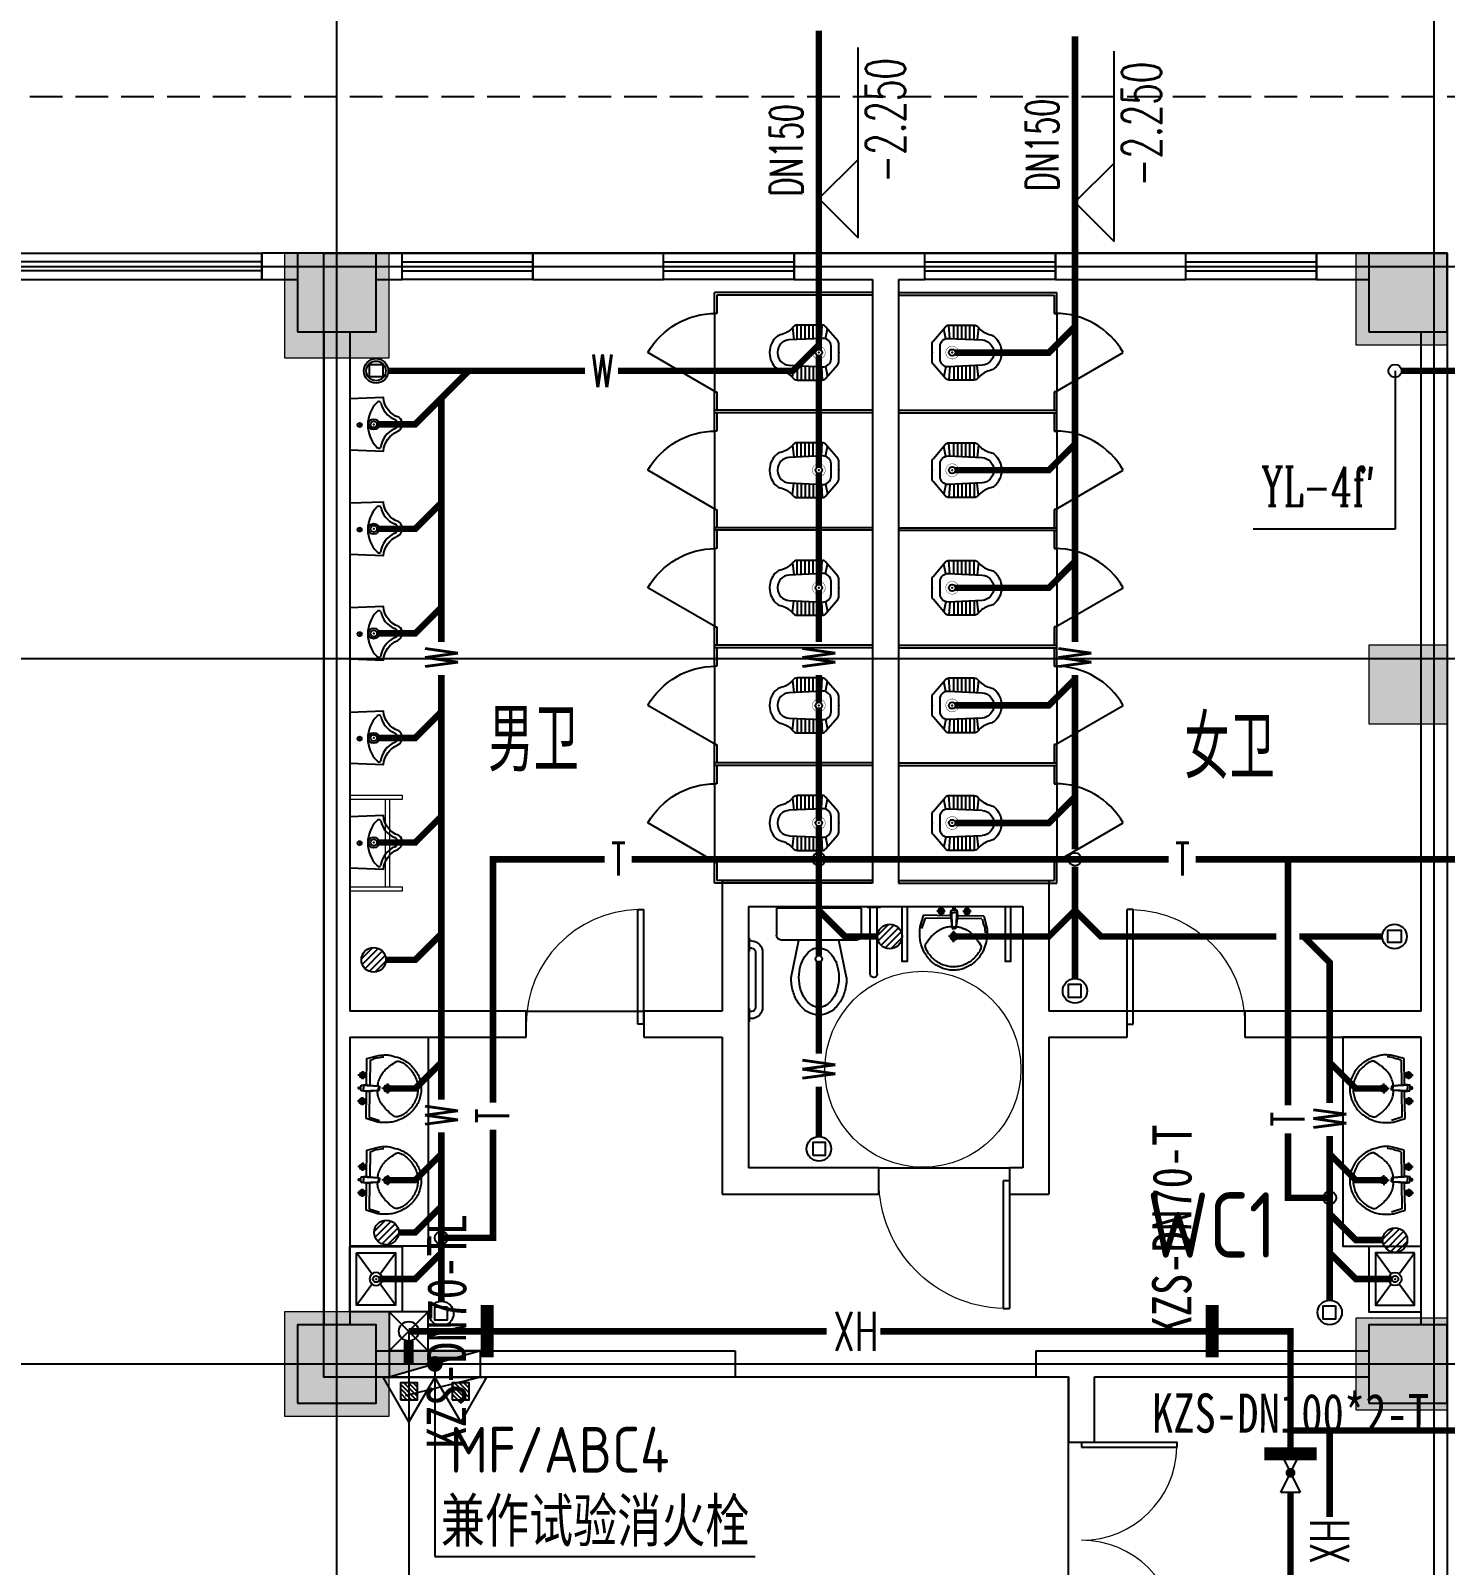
# Model space of a CAD drawing. Extents: x 817814 to 953178, y -139555 to 106956.
# Drawn here: x 893150 to 903978, y 87968 to 99713 of the extents above; entities that cross this region are included whole.
import ezdxf
from ezdxf.enums import TextEntityAlignment as Align

# ---------------------------------------------------------------- set-up
doc = ezdxf.new("R2010")
doc.units = 0
doc.header["$LTSCALE"] = 1000
doc.header["$MEASUREMENT"] = 0
doc.linetypes.add('__DASH', pattern=[0.35, 0.25, -0.1])
doc.linetypes.add('DASH', pattern=[0.35, 0.25, -0.1])
for name, color, linetype, lineweight in [('15101', 5, 'Continuous', 18), ('E3-家具', 8, 'Continuous', 5), ('P-DOMS-PIPE', 2, 'DASH', 50), ('P-RAIN-PIPE', 4, 'Continuous', 50)]:
    doc.layers.add(name, color=color, linetype=linetype, lineweight=lineweight)
for name, color, linetype in [('A-Roof-Drng', 8, 'Continuous'), ('COLUMN', 2, 'Continuous'), ('DOOR_FIRE', 4, 'Continuous'), ('DOTE', 8, 'Continuous'), ('P-ANNO-IDEN', 3, 'Continuous'), ('P-ANNO-LEVL', 3, 'Continuous'), ('P-DOMS-EQPM', 155, 'Continuous'), ('P-DOMS-IDEN', 4, 'Continuous'), ('P-FIRE-EQPM', 1, 'Continuous'), ('P-FIRE-IDEN', 1, 'Continuous'), ('P-FLDR', 7, 'Continuous'), ('P-PROT-FIRH', 1, 'Continuous'), ('P-PROT-IDEN', 7, 'Continuous'), ('P-PROT-PIPE', 1, 'Continuous'), ('P-PROT-VALV', 7, 'Continuous'), ('P-PROT-VPIP', 1, 'Continuous'), ('P-RAIN-IDEN', 171, 'Continuous'), ('P-RAIN-VPIP', 7, 'Continuous'), ('P-VENT-IDEN', 153, 'Continuous'), ('P-VENT-PIPE', 205, 'Continuous'), ('P-VENT-VPIP', 155, 'Continuous'), ('PUB_HATCH', 8, 'Continuous'), ('PUB_TEXT', 7, 'Continuous'), ('WALL', 2, 'Continuous'), ('WINDOW', 4, 'Continuous'), ('家具', 8, 'Continuous'), ('抗震支吊架', 2, 'Continuous'), ('散水', 151, '__DASH')]:
    doc.layers.add(name, color=color, linetype=linetype)
for name, color, linetype, plot in [('DIM_MODI', 6, 'Continuous', False), ('定位矩形', 6, 'Continuous', False), ('建筑底图', 6, 'Continuous', False)]:
    doc.layers.add(name, color=color, linetype=linetype, plot=plot)
doc.styles.add('_TWT_DIM_ELE', font='SIMPLEX', dxfattribs={"width": 0.8, "height": 2.5, "bigfont": 'HZTXT'})
doc.styles.add('_TWT_PIPEDN', font='simplex.shx', dxfattribs={"width": 0.8, "height": 3.5, "bigfont": 'gbcbig.shx'})
doc.styles.add('_TWT_PIPETEXT', font='SIMPLEX', dxfattribs={"width": 0.8, "height": 2.5, "bigfont": 'HZTXT'})
doc.styles.add('_TWT_SERIAL', font='COMPLEX', dxfattribs={"width": 0.8, "height": 3, "bigfont": 'HZTXT'})
doc.styles.add('HZ(TK)', font='geniso.shx', dxfattribs={"width": 0.9, "bigfont": 'hztxt.shx'})
doc.styles.add('kzcad', font='', dxfattribs={"width": 0.8})
doc.styles.get("Standard").update_dxf_attribs({"font": 'GBENOR', "bigfont": 'GBCBIG'})
doc.styles.get('kzcad').set_extended_font_data('SimSun')

# ---------------------------------------------------------------- blocks, each defined once
blk = doc.blocks.new('$DorLib2D$00000228')
at = {"color": 0}
blk.add_line((0.5, 0), (0, 0.866), dxfattribs=at)
blk.add_arc((0.5, 0), 1, 120, 180, dxfattribs=at)
blk = doc.blocks.new('$lvtry$00000204')
at = {"color": 0}
for p, q in [((-106, -103, 0), (-182, -88, 0)), ((48, -60, 0), (-48, -60, 0)), ((106, -103, 0), (182, -88, 0)), ((-109, -134, 0), (-210, -128, 0)), ((-107, -166, 0), (-210, -166, 0)), ((-106, -197, 0), (-210, -197, 0)), ((-104, -227, 0), (-210, -227, 0)), ((-109, -124, 0), (-97, -382, 0)), ((97, -382, 0), (109, -124, 0)), ((104, -227, 0), (210, -227, 0)), ((106, -197, 0), (210, -197, 0)), ((107, -166, 0), (210, -166, 0)), ((109, -134, 0), (210, -128, 0)), ((-103, -258, 0), (-210, -258, 0)), ((-101, -289, 0), (-210, -289, 0)), ((-100, -320, 0), (-210, -320, 0)), ((-191, -354, 0), (-99, -345, 0)), ((191, -354, 0), (99, -345, 0)), ((100, -320, 0), (210, -320, 0)), ((101, -289, 0), (210, -289, 0)), ((103, -258, 0), (210, -258, 0)), ((-4, -470, 0), (4, -470, 0))]:
    blk.add_line(p, q, dxfattribs=at)
at = {"color": 0, "elevation": 0}
blk.add_lwpolyline([(184, -360, -0.046574), (191, -354, 0.248797), (210, -318), (210, -128, 0.218491), (198, -101), (90, -9, 0.179479), (67, 0), (-67, 0, 0.179479), (-90, -9), (-198, -101, 0.218491), (-210, -128), (-210, -318, 0.248797), (-191, -354, -0.046574), (-184, -360, -0.139709), (-135, -448, 0.12003), (-120, -477, 0.218108), (-4, -530), (4, -530, 0.218108), (120, -477, 0.12003), (135, -448, -0.139709)], format="xyb", close=True, dxfattribs=at)
at = {"color": 0, "const_width": 3, "elevation": 0}
blk.add_lwpolyline([(49, -153, 1), (-49, -153, 1)], format="xyb", close=True, dxfattribs=at)
at = {"color": 0}
for centre, radius, start, end in [((-48, -121, 0), 61, 90, 182.693), ((48, -121, 0), 61, 357.307, 90), ((-4, -377, 0), 92.8, 182.693, 270), ((4, -377, 0), 92.8, 270, 357.307)]:
    blk.add_arc(centre, radius, start, end, dxfattribs=at)
for p in [(0, 0), (0, -153, 0)]:
    blk.add_point(p, dxfattribs=at)
blk = doc.blocks.new('a es')
at = {"layer": '家具'}
for p, q in [((133985, -20934), (133985, -21094)), ((135195, -20934), (133985, -20934)), ((134005, -21094), (134005, -20954)), ((135195, -20954), (134005, -20954)), ((135195, -20954), (135195, -20934)), ((133985, -21094), (134005, -21094)), ((133985, -21694), (133985, -21094)), ((134005, -21694), (133985, -21694)), ((133985, -21694), (133985, -21854)), ((134005, -21834), (134005, -21694)), ((135195, -21834), (134005, -21834)), ((135195, -21854), (135195, -21834)), ((135195, -21854), (133985, -21854))]:
    blk.add_line(p, q, dxfattribs=at)
at = {"layer": '家具', "xscale": 600, "yscale": 600, "zscale": 20, "rotation": 90}
blk.add_blockref('$DorLib2D$00000228', (133995, -21394), dxfattribs=at)
at = {"layer": '家具', "yscale": -1, "rotation": 90}
blk.add_blockref('$lvtry$00000204', (134938, -21394, 0), dxfattribs=at)
blk = doc.blocks.new('WC1-P')
for p, q in [((-540, 0), (-540, -173)), ((-540, 0), (0, 0)), ((0, 0), (0, -173)), ((-510, -203), (-30, -203)), ((-447, -442.5), (-397, -203)), ((-93, -442.5), (-143, -203))]:
    blk.add_line(p, q)
blk.add_lwpolyline([(-143, -442.5, 0.067799), (-153.3, -367.1, 0.080084), (-180.2, -308.5, 0.107099), (-227.3, -263.1, 0.162002), (-270, -253, 0.139289), (-315.7, -266, 0.107099), (-359.8, -308.5, 0.080084), (-386.7, -367.1, 0.067799), (-397, -442.5, 0.067799), (-386.7, -517.9, 0.080084), (-359.8, -576.5, 0.107099), (-315.7, -619, 0.139289), (-270, -632, 0.139289), (-224.3, -619, 0.107099), (-180.2, -576.5, 0.080084), (-153.3, -517.9, 0.067799)], format="xyb", close=True)
blk.add_lwpolyline([(-447, -442.5, 0.067799), (-434.9, -531.2, 0.080084), (-401.3, -604.3, 0.107099), (-342, -661.6, 0.139289), (-270, -682, 0.139289), (-198, -661.6, 0.107099), (-138.7, -604.3, 0.080084), (-105.1, -531.2, 0.067799), (-93, -442.5, 0.067799)], format="xyb")
for centre, start, end in [((-510, -173), 180, 270), ((-30, -173), 270, 0)]:
    blk.add_arc(centre, 30, start, end)
blk = doc.blocks.new('WC_STL_6')
at = {"layer": '家具'}
for p, q in [((199.2, -5), (199.2, 0)), ((284.2, -5), (284.2, 0)), ((649.2, -5), (649.2, 0)), ((734.2, -5), (734.2, 0)), ((199.2, -5), (284.2, -5)), ((219.2, -20), (219.2, -5)), ((264.2, -20), (264.2, -5)), ((289.2, -45), (644.2, -45)), ((294.2, -90), (639.2, -90)), ((649.2, -5), (734.2, -5)), ((669.2, -20), (669.2, -5)), ((714.2, -20), (714.2, -5)), ((5, -757.5), (0, -757.5)), ((5, -842.5), (5, -757.5)), ((429.2, -777.5), (5, -777.5)), ((5, -842.5), (0, -842.5)), ((429.2, -822.5), (5, -822.5))]:
    blk.add_line(p, q, dxfattribs=at)
for centre, radius, start, end in [((290, -19.2), 70.9, 180.60962, 273.34024), ((289.2, -20), 25, 180, 270), ((643.3, -19.2), 70.9, 266.65976, 359.39038), ((644.2, -20), 25, 270, 0), ((429.2, -800), 22.5, 270, 90)]:
    blk.add_arc(centre, radius, start, end, dxfattribs=at)
at = {"layer": '家具', "rotation": 90}
blk.add_blockref('WC1-P', (10, -180), dxfattribs=at)
blk = doc.blocks.new('zhuzi')
at = {"layer": '15101'}
h = blk.add_hatch(color=256, dxfattribs=at)
h.dxf.hatch_style = 1
h.paths.add_polyline_path([(50957, 5262), (51657, 5262), (51657, 5962), (50957, 5962)])
h.paths.add_polyline_path([(42757, 5162), (43557, 5162), (43557, 5962), (42757, 5962)])
h.paths.add_polyline_path([(34407, 5262), (35107, 5262), (35107, 5962), (34407, 5962)])
h.paths.add_polyline_path([(26007, 5262), (26707, 5262), (26707, 5962), (26007, 5962)])
h.paths.add_polyline_path([(17857, 5162), (18657, 5162), (18657, 5962), (17857, 5962)])
h.paths.add_polyline_path([(59457, 2362), (60057, 2362), (60057, 2962), (59457, 2962)])
h.paths.add_polyline_path([(51057, 2362), (51657, 2362), (51657, 2962), (51057, 2962)])
h.paths.add_polyline_path([(17857, 2362), (18457, 2362), (18457, 2962), (17857, 2962)])
h.paths.add_polyline_path([(9457, 2362), (10057, 2362), (10057, 2962), (9457, 2962)])
h.paths.add_polyline_path([(59457, -2838), (60057, -2838), (60057, -2238), (59457, -2238)])
h.paths.add_polyline_path([(50957, -2888), (51657, -2888), (51657, -2188), (50957, -2188)])
h.paths.add_polyline_path([(42757, -2938), (43557, -2938), (43557, -2138), (42757, -2138)])
h.paths.add_polyline_path([(17857, -2938), (18657, -2938), (18657, -2138), (17857, -2138)])
h.paths.add_polyline_path([(9457, -2838), (10057, -2838), (10057, -2238), (9457, -2238)])
h.paths.add_polyline_path([(59457, -11238), (60057, -11238), (60057, -10638), (59457, -10638)])
h.paths.add_polyline_path([(50957, -11288), (51657, -11288), (51657, -10588), (50957, -10588)])
h.paths.add_polyline_path([(42757, -11338), (43557, -11338), (43557, -10538), (42757, -10538)])
h.paths.add_polyline_path([(17857, -11338), (18657, -11338), (18657, -10538), (17857, -10538)])
h.paths.add_polyline_path([(9457, -11238), (10057, -11238), (10057, -10638), (9457, -10638)])
h.paths.add_polyline_path([(5257, -11238), (5857, -11238), (5857, -10638), (5257, -10638)])
h.paths.add_polyline_path([(59457, -19638), (60057, -19638), (60057, -19038), (59457, -19038)])
h.paths.add_polyline_path([(50957, -19688), (51657, -19688), (51657, -18988), (50957, -18988)])
h.paths.add_polyline_path([(42757, -19738), (43557, -19738), (43557, -18938), (42757, -18938)])
h.paths.add_polyline_path([(17857, -19738), (18657, -19738), (18657, -18938), (17857, -18938)])
h.paths.add_polyline_path([(9457, -19638), (10057, -19638), (10057, -19038), (9457, -19038)])
h.paths.add_polyline_path([(5257, -19638), (5857, -19638), (5857, -19038), (5257, -19038)])
h.paths.add_polyline_path([(59457, -28038), (60057, -28038), (60057, -27438), (59457, -27438)])
h.paths.add_polyline_path([(50957, -28088), (51657, -28088), (51657, -27388), (50957, -27388)])
h.paths.add_polyline_path([(42757, -28138), (43557, -28138), (43557, -27338), (42757, -27338)])
h.paths.add_polyline_path([(17857, -28138), (18657, -28138), (18657, -27338), (17857, -27338)])
h.paths.add_polyline_path([(9457, -28038), (10057, -28038), (10057, -27438), (9457, -27438)])
h.paths.add_polyline_path([(5257, -28038), (5857, -28038), (5857, -27438), (5257, -27438)])
h.paths.add_polyline_path([(59457, -36438), (60057, -36438), (60057, -35838), (59457, -35838)])
h.paths.add_polyline_path([(50957, -36488), (51657, -36488), (51657, -35788), (50957, -35788)])
h.paths.add_polyline_path([(42757, -36538), (43557, -36538), (43557, -35738), (42757, -35738)])
h.paths.add_polyline_path([(17857, -36538), (18657, -36538), (18657, -35738), (17857, -35738)])
h.paths.add_polyline_path([(9457, -36438), (10057, -36438), (10057, -35838), (9457, -35838)])
h.paths.add_polyline_path([(5257, -36438), (5857, -36438), (5857, -35838), (5257, -35838)])
h.paths.add_polyline_path([(59457, -44838), (60057, -44838), (60057, -44238), (59457, -44238)])
h.paths.add_polyline_path([(50957, -44888), (51657, -44888), (51657, -44188), (50957, -44188)])
h.paths.add_polyline_path([(42757, -44938), (43557, -44938), (43557, -44138), (42757, -44138)])
h.paths.add_polyline_path([(17857, -44938), (18657, -44938), (18657, -44138), (17857, -44138)])
h.paths.add_polyline_path([(9457, -44838), (10057, -44838), (10057, -44238), (9457, -44238)])
h.paths.add_polyline_path([(59457, -50038), (60057, -50038), (60057, -49438), (59457, -49438)])
h.paths.add_polyline_path([(51057, -50038), (51657, -50038), (51657, -49438), (51057, -49438)])
h.paths.add_polyline_path([(17857, -50038), (18457, -50038), (18457, -49438), (17857, -49438)])
h.paths.add_polyline_path([(9457, -50038), (10057, -50038), (10057, -49438), (9457, -49438)])
h.paths.add_polyline_path([(50957, -53038), (51657, -53038), (51657, -52338), (50957, -52338)])
h.paths.add_polyline_path([(42757, -53038), (43557, -53038), (43557, -52238), (42757, -52238)])
h.paths.add_polyline_path([(34407, -53038), (35107, -53038), (35107, -52338), (34407, -52338)])
h.paths.add_polyline_path([(26007, -53038), (26707, -53038), (26707, -52338), (26007, -52338)])
h.paths.add_polyline_path([(17857, -53038), (18657, -53038), (18657, -52238), (17857, -52238)])
at = {"layer": '15101', "linetype": 'Continuous'}
for points in [[(42757, 5162), (43557, 5162), (43557, 5962), (42757, 5962)], [(50957, 5262), (51657, 5262), (51657, 5962), (50957, 5962)], [(51057, 2362), (51657, 2362), (51657, 2962), (51057, 2962)], [(42757, -2938), (43557, -2938), (43557, -2138), (42757, -2138)], [(50957, -2888), (51657, -2888), (51657, -2188), (50957, -2188)]]:
    blk.add_lwpolyline(points, close=True, dxfattribs=at)
blk = doc.blocks.new('$TCHSYS$WIN2D')
for p, q in [((-0.5, 0.5), (0.5, 0.5)), ((-0.5, 0.5), (-0.5, -0.5)), ((0.5, 0.5), (0.5, -0.5)), ((0.5, 0.1667), (-0.5, 0.1667)), ((0.5, -0.1667), (-0.5, -0.1667)), ((-0.5, -0.5), (0.5, -0.5))]:
    blk.add_line(p, q)
blk = doc.blocks.new('_FZH')
blk.add_lwpolyline([(-0.5, -0.5), (0.5, -0.5), (0.5, 0.5), (-0.5, 0.5)], close=True)
at = {"layer": 'PUB_HATCH'}
blk.add_solid([(-0.5, -0.5), (0.5, -0.5), (-0.5, 0.5), (0.5, 0.5)], dxfattribs=at)
blk = doc.blocks.new('$DorLib2D$00000002')
for p, q in [((-0.5, 0), (-0.5, 0.4875)), ((-0.475, 0.4875), (-0.5, 0.4875)), ((-0.475, 0), (-0.475, 0.4875)), ((0.475, 0), (0.475, 0.4875)), ((0.475, 0.4875), (0.5, 0.4875)), ((0.5, 0), (0.5, 0.4875)), ((-0.5, 0), (-0.475, 0)), ((0.5, 0), (0.475, 0))]:
    blk.add_line(p, q)
at = {"lineweight": 13}
for centre, start, end in [((-0.4875, 0), 0, 88.53072), ((0.4875, 0), 91.46928, 180)]:
    blk.add_arc(centre, 0.4875, start, end, dxfattribs=at)
blk = doc.blocks.new('$DorLib2D$00000001')
for p, q in [((0.45, 0.975), (0.5, 0.975)), ((0.45, 0), (0.45, 0.975)), ((0.5, 0), (0.5, 0.975)), ((0.5, 0), (0.45, 0))]:
    blk.add_line(p, q)
at = {"lineweight": 13}
blk.add_arc((0.475, 0), 0.975, 91.4693, 180, dxfattribs=at)
blk = doc.blocks.new('$lvtry$00000191')
at = {"color": 0}
for p, q in [((-150, -100, 0), (11, -219, 0)), ((89, -219, 0), (250, -100, 0)), ((-150, -400, 0), (11, -281, 0)), ((89, -281, 0), (250, -400, 0))]:
    blk.add_line(p, q, dxfattribs=at)
at = {"color": 0, "elevation": 0}
for points in [[(300, -450), (300, -50), (-200, -50), (-200, -450)], [(250, -400), (250, -100), (-150, -100), (-150, -400)]]:
    blk.add_lwpolyline(points, close=True, dxfattribs=at)
at = {"color": 0}
blk.add_circle((50, -250, 0), 50, dxfattribs=at)
for p in [(50, -100, 0), (50, -250, 0)]:
    blk.add_point(p, dxfattribs=at)
blk = doc.blocks.new('$lvtry$00000226')
at = {"color": 0}
blk.add_line((-181, -234), (-181, -234), dxfattribs=at)
blk.add_lwpolyline([(53, -374, -0.307493), (205, -257), (195, 0), (-195, 0), (-205, -256, -0.265776), (-54, -366, 0.591279)], format="xyb", close=True, dxfattribs=at)
for centre, radius in [((-6, -75), 15.8), ((-1, -182), 40.3)]:
    blk.add_circle(centre, radius, dxfattribs=at)
for centre, radius, start, end in [((-161, -223), 22.7, 134.5857, 206.4573), ((-200, -412), 179, 22.2984, 83.8043), ((-5, -382), 245, 45.4143, 134.5857), ((153, -222), 20.3, 314.5857, 45.4143), ((1, -326), 39.6, 206.4354, 337.7034), ((199, -407), 174, 100.5676, 157.7034)]:
    blk.add_arc(centre, radius, start, end, dxfattribs=at)
for p in [(-6, -75), (-1, -182)]:
    blk.add_point(p, dxfattribs=at)
blk = doc.blocks.new('$lvtry$00000192')
for p, q in [((-108, -66, 0), (-109, 3, 0)), ((111, -66, 0), (110, 4, 0)), ((-256, -140, 0), (-246, -114, 0)), ((-236, -86, 0), (-246, -114, 0)), ((-234, -86, 0), (-26, -86, 0)), ((-143, -32, 0), (-74, -31, 0)), ((-29, -62, 0), (-28, -68, 0)), ((-28, -68, 0), (-17, -160, 0)), ((-23, -21, 0), (-17, -160, 0)), ((-22, -40, 0), (1, -40, 0)), ((23, -40, 0), (1, -40, 0)), ((25, -22, 0), (15, -161, 0)), ((30, -62, 0), (15, -161, 0)), ((26, -86, 0), (244, -86, 0)), ((76, -31, 0), (145, -31, 0)), ((244, -86, 0), (272, -164, 0)), ((244, -86, 0), (264, -140, 0)), ((-256, -140, 0), (-264, -185, 0)), ((-264, -185, 0), (-264, -190, 0)), ((-42, -220, 0), (44, -219, 0)), ((-17, -151, 0), (-1, -151, 0)), ((-17, -160, 0), (-1, -160, 0)), ((16, -151, 0), (-1, -151, 0)), ((15, -161, 0), (-1, -160, 0)), ((1, -263, 0), (0, -177, 0))]:
    blk.add_line(p, q)
at = {"elevation": 0}
blk.add_lwpolyline([(-29, -62), (-249, -62), (-276, -148, 0.044851), (-281, -206, 0.06689), (-276, -244, 0.023023), (-257, -305, 0.044853), (-243, -334, 0.043799), (-214, -374, 0.044001), (-179, -408, 0.042834), (-139, -435, 0.043018), (-94, -456, 0.042273), (-46, -468, 0.042347), (3, -472, 0.04234), (52, -468, 0.042268), (100, -456, 0.043003), (145, -436, 0.042821), (186, -409, 0.043985), (221, -375, 0.043782), (250, -335, 0.044843), (274, -286, 0.059205), (284, -246, 0.030672), (287, -189, 0.04375), (284, -150), (284, -150), (284, -148), (256, -62), (30, -62), (30, -59), (25, -22), (1, -21), (-23, -21), (-29, -58)], format="xyb", close=True, dxfattribs=at)
for centre, radius in [((-108, -32, 0), 23.8), ((-108, -32, 0), 14.2), ((110, -31, 0), 23.8), ((110, -31, 0), 14.2), ((1, -220, 0), 28.5), ((1, -220, 0), 19)]:
    blk.add_circle(centre, radius)
for centre, radius, start, end in [((0, -10, 0), 6.83, 79.8328, 278.7823), ((2, -10, 0), 6.83, 259.8328, 98.7823), ((186, -586, 0), 514, 131.4907, 137.4608), ((-23, -350, 0), 199, 122.0285, 131.4907), ((-5, -378, 0), 232, 111.757, 122.0285), ((8, -413, 0), 269, 102.1867, 111.757), ((-38, -199, 0), 51, 92.3066, 102.1867), ((-31, -377, 0), 229, 87.3151, 92.3066), ((42, -362, 0), 216, 92.3066, 95.9177), ((35, -183, 0), 37.4, 84.4115, 92.3066), ((19, -341, 0), 196, 72.8891, 84.4115), ((-5, -420, 0), 279, 63.1741, 72.8891), ((42, -328, 0), 175, 53.2408, 63.1741), ((-199, -650, 0), 577, 47.667, 53.2408), ((6, -425, 0), 273, 33.1938, 47.667), ((-208, -295, 0), 22, 149.5466, 185.8883), ((-197, -294, 0), 33.4, 185.8883, 200.4186), ((-121, -266, 0), 114, 200.4186, 208.9861), ((7, -422, 0), 271, 137.4608, 149.5466), ((-48, -226, 0), 198, 208.9861, 220.7228), ((31, -208, 0), 228, 318.9572, 329.6928), ((131, -266, 0), 112, 329.6928, 339.2553), ((211, -291, 0), 27.9, 352.9103, 33.1938), ((189, -288, 0), 49.9, 339.2553, 352.9103), ((9, -177, 0), 272, 220.7228, 230.792), ((2, -185, 0), 262, 230.792, 240.6116), ((2, -186, 0), 261, 240.6116, 250.459), ((4, -179, 0), 268, 250.459, 260.1468), ((4, -180, 0), 267, 260.1468, 269.8461), ((4, -180, 0), 267, 269.8461, 279.544), ((4, -179, 0), 268, 279.544, 289.2308), ((6, -186, 0), 261, 289.2308, 299.0751), ((5, -185, 0), 262, 299.0751, 308.8916), ((6, -186, 0), 261, 308.8916, 318.9572)]:
    blk.add_arc(centre, radius, start, end)
for p in [(1, -40, 0), (1, -220, 0)]:
    blk.add_point(p)
blk = doc.blocks.new('xdzcdxcvf')
at = {"layer": 'A-Roof-Drng'}
blk.add_circle((556121.4, 113037.6), 75, dxfattribs=at)
at = {"layer": 'DOTE'}
for p, q in [((555821.4, 52467.1), (555821.4, 117010.8)), ((564221.4, 52467.1), (564221.4, 117010.8)), ((512626.4, 113837.7), (579032.5, 113837.7)), ((512626.4, 110837.7), (579032.5, 110837.7)), ((512626.4, 105437.7), (579032.5, 105437.7))]:
    blk.add_line(p, q, dxfattribs=at)
at = {"layer": 'E3-家具'}
for points in [[(555921.4, 109790.8), (556322.2, 109790.8), (556322.2, 109758.4), (555921.4, 109758.4)], [(556227.6, 109758.4), (556190.2, 109758.4), (556190.2, 109089), (556227.6, 109089)], [(555921.4, 109089), (556322.2, 109089), (556322.2, 109056.7), (555921.4, 109056.7)]]:
    blk.add_lwpolyline(points, close=True, dxfattribs=at)
blk.add_circle((560307.8, 107693.2), 750, dxfattribs=at)
at = {"layer": 'WALL'}
for p, q in [((555521.4, 113937.7), (555246.5, 113937.7)), ((555246.5, 113937.7), (555246.5, 113737.7)), ((556321.4, 113937.7), (556121.4, 113937.7)), ((556321.4, 113737.7), (556321.4, 113937.7)), ((558321.4, 113937.7), (557321.4, 113937.7)), ((557321.4, 113937.7), (557321.4, 113737.7)), ((558321.4, 113737.7), (558321.4, 113937.7)), ((560021.4, 113937.7), (559321.4, 113937.7)), ((559321.4, 113937.7), (559321.4, 113737.7)), ((560321.4, 113937.7), (560021.4, 113937.7)), ((560321.4, 113737.7), (560321.4, 113937.7)), ((562321.4, 113937.7), (561321.4, 113937.7)), ((561321.4, 113937.7), (561321.4, 113737.7)), ((562321.4, 113737.7), (562321.4, 113937.7)), ((563721.4, 113937.7), (563321.4, 113937.7)), ((563321.4, 113937.7), (563321.4, 113737.7)), ((555246.5, 113737.7), (555521.4, 113737.7)), ((556121.4, 113737.7), (556321.4, 113737.7)), ((557321.4, 113737.7), (558321.4, 113737.7)), ((559321.4, 113737.7), (559921.4, 113737.7)), ((559921.4, 113737.7), (559921.4, 109137.7)), ((560121.4, 113737.7), (560321.4, 113737.7)), ((560121.4, 113737.7), (560121.4, 109137.7)), ((561321.4, 113737.7), (562321.4, 113737.7)), ((563321.4, 113737.7), (563721.4, 113737.7)), ((555721.4, 113337.7), (555721.4, 108037.7)), ((555921.4, 113337.7), (555921.4, 108137.7)), ((564121.4, 110837.7), (564121.4, 113337.7)), ((564121.4, 108137.7), (564121.4, 110837.7)), ((558771.4, 109137.7), (559921.4, 109137.7)), ((558771.4, 109137.7), (558771.4, 108137.7)), ((560121.4, 109137.7), (561271.4, 109137.7)), ((561271.4, 109137.7), (561271.4, 108137.7)), ((558971.4, 108937.7), (560021.4, 108937.7)), ((558971.4, 108937.7), (558971.4, 108037.7)), ((560021.4, 108937.7), (561071.4, 108937.7)), ((561071.4, 108937.7), (561071.4, 108037.7)), ((557271.4, 108137.7), (555921.4, 108137.7)), ((557271.4, 107937.7), (557271.4, 108137.7)), ((558771.4, 108137.7), (558171.4, 108137.7)), ((558171.4, 108137.7), (558171.4, 107937.7)), ((561871.4, 108137.7), (561271.4, 108137.7)), ((561871.4, 107937.7), (561871.4, 108137.7)), ((564121.4, 108137.7), (562771.4, 108137.7)), ((562771.4, 108137.7), (562771.4, 107937.7)), ((555721.4, 108037.7), (555721.4, 105737.7)), ((555921.4, 107937.7), (557271.4, 107937.7)), ((555921.4, 107937.7), (555921.4, 105737.7)), ((558171.4, 107937.7), (558771.4, 107937.7)), ((558771.4, 107937.7), (558771.4, 106737.7)), ((558971.4, 108037.7), (558971.4, 106937.7)), ((561071.4, 108037.7), (561071.4, 106937.7)), ((561271.4, 107937.7), (561871.4, 107937.7)), ((561271.4, 107937.7), (561271.4, 106737.7)), ((562771.4, 107937.7), (564121.4, 107937.7)), ((564121.4, 105737.7), (564121.4, 107937.7)), ((559971.4, 106937.7), (558971.4, 106937.7)), ((559971.4, 106737.7), (559971.4, 106937.7)), ((561071.4, 106937.7), (560971.4, 106937.7)), ((560971.4, 106937.7), (560971.4, 106737.7)), ((558771.4, 106737.7), (559971.4, 106737.7)), ((560971.4, 106737.7), (561271.4, 106737.7)), ((556121.4, 105537.7), (558871.4, 105537.7)), ((558871.4, 105537.7), (558871.4, 105337.7)), ((561171.4, 105537.7), (561521.4, 105537.7)), ((561171.4, 105537.7), (561171.4, 105337.7)), ((561521.4, 105537.7), (563721.4, 105537.7)), ((556121.4, 105337.7), (558871.4, 105337.7)), ((561171.4, 105337.7), (561421.4, 105337.7)), ((561421.4, 105337.7), (561421.4, 104837.7)), ((561621.4, 104837.7), (561621.4, 105337.7)), ((561621.4, 105337.7), (563721.4, 105337.7)), ((561421.4, 104837.7), (561621.4, 104837.7))]:
    blk.add_line(p, q, dxfattribs=at)
at = {"layer": 'WINDOW'}
for p, q in [((557271.4, 108137.7), (558171.4, 108137.7)), ((562771.4, 108137.7), (561871.4, 108137.7)), ((559971.4, 106937.7), (560971.4, 106937.7))]:
    blk.add_line(p, q, dxfattribs=at)
at = {"layer": '家具'}
for points in [[(560187.7, 108937.7), (560187.7, 108518.7), (560149.3, 108518.7), (560149.3, 108937.7)], [(560977.6, 108937.7), (560977.6, 108518.7), (560939.2, 108518.7), (560939.2, 108937.7)], [(555921.4, 107937.7), (556521.4, 107937.7), (556521.4, 106337.7), (555921.4, 106337.7)], [(564121.4, 107937.7), (563521.4, 107937.7), (563521.4, 106337.7), (564121.4, 106337.7)]]:
    blk.add_lwpolyline(points, dxfattribs=at)
at = {"layer": '散水'}
blk.add_lwpolyline([(516721.4, 91787.7), (516721.4, 98537.7), (520921.4, 98537.6), (520921.4, 112137.6), (529321.4, 112137.6), (529321.4, 115137.6), (565521.4, 115137.6), (565521.4, 112137.6), (573921.4, 112137.6), (573921.5, 110937.6)], dxfattribs=at)
blk.add_blockref('zhuzi', (512664.2, 107975.3))
at = {"layer": 'COLUMN', "xscale": 600, "yscale": 600, "zscale": 600}
for p in [(555821.4, 113637.7), (564021.4, 113637.7), (555821.4, 105437.7), (564021.4, 105437.7)]:
    blk.add_blockref('_FZH', p, dxfattribs=at)
at = {"layer": 'DOOR_FIRE', "xscale": 1500, "yscale": 1500, "zscale": 200, "rotation": 270}
blk.add_blockref('$DorLib2D$00000002', (561521.4, 104087.7), dxfattribs=at)
at = {"layer": 'WINDOW', "rotation": 180}
for name, p, xscale, yscale, zscale in [('$TCHSYS$WIN2D', (551646.5, 113837.7), -7200, 200, -7200), ('$TCHSYS$WIN2D', (556821.4, 113837.7), 1000, 200, 1000), ('$TCHSYS$WIN2D', (558821.4, 113837.7), 1000, 200, 1000), ('$TCHSYS$WIN2D', (560821.4, 113837.7), 1000, 200, 1000), ('$TCHSYS$WIN2D', (562821.4, 113837.7), 1000, 200, 1000), ('$DorLib2D$00000001', (560471.4, 106837.7), -1000, 1000, 1000)]:
    blk.add_blockref(name, p, dxfattribs=dict(at, xscale=xscale, yscale=yscale, zscale=zscale))
at = {"layer": 'WINDOW', "yscale": 900, "zscale": 900}
for p, xscale in [((557721.4, 108037.7), 900), ((562321.4, 108037.7), -900)]:
    blk.add_blockref('$DorLib2D$00000001', p, dxfattribs=dict(at, xscale=xscale))
at = {"layer": '家具', "xscale": -1}
for name, p, rotation in [('a es', (424726.1, 91783.6), 180), ('a es', (424726.1, 90883.6), 180), ('a es', (424726.1, 89983.6), 180), ('a es', (424726.1, 89083.6), 180), ('a es', (424726.1, 88183.6), 180), ('$lvtry$00000191', (556371.4, 106037.6), 270)]:
    blk.add_blockref(name, p, dxfattribs=dict(at, rotation=rotation))
at = {"layer": '家具'}
for name, p, rotation in [('a es', (695316.8, 91783.6), 180), ('$lvtry$00000226', (555921.4, 112629.2), 90), ('a es', (695316.8, 90883.6), 180), ('$lvtry$00000226', (555921.4, 111829.2), 90), ('a es', (695316.8, 89983.6), 180), ('$lvtry$00000226', (555921.4, 111029.2), 90), ('a es', (695316.8, 89083.6), 180), ('$lvtry$00000226', (555921.4, 110229.2), 90), ('a es', (695316.8, 88183.6), 180), ('$lvtry$00000226', (555921.4, 109429.2), 90), ('$lvtry$00000191', (563671.4, 106037.6), 90)]:
    blk.add_blockref(name, p, dxfattribs=dict(at, rotation=rotation))
at = {"layer": '家具', "xscale": -1.2, "yscale": 1.2, "zscale": 1.2, "rotation": 90}
blk.add_blockref('WC_STL_6', (558971.4, 108937.7), dxfattribs=at)
at = {"layer": '家具'}
for p, xscale, yscale, rotation in [((560547.5, 108933.9, 0), -0.9107142857142905, 1.023255813953494, 359.1944214061738), ((555984.6, 107549.6, 0), -0.910714285714292, 1.023255813953496, 89.19442140617384), ((564058.2, 107549.6, 0), 0.9107142857142916, 1.023255813953496, 270.8055785938261), ((555984.6, 106848.3, 0), -0.9107142857142918, 1.023255813953496, 89.19442140617384), ((564058.2, 106848.3, 0), 0.9107142857142914, 1.023255813953496, 270.8055785938261)]:
    blk.add_blockref('$lvtry$00000192', p, dxfattribs=dict(at, xscale=xscale, yscale=yscale, rotation=rotation))
at = {"layer": 'PUB_TEXT'}
for s, height, p in [('男卫', 482.27, (556980.5, 109971.6)), ('女卫', 482.27, (562308.3, 109914.5)), ('WC1', 500, (562021.6, 106250.9))]:
    blk.add_text(s, height=height, dxfattribs=at).set_placement(p)
blk = doc.blocks.new('$TWTSYS$00000508')
for p, q in [((-0.5, 0.5), (0.324, 1.224)), ((-0.5, 0.5), (-0.5, -0.5)), ((-0.5, -0.5), (0.5, 0.5)), ((0.5, 0.5), (-0.5, 0.5)), ((0.5, -0.5), (0.5, 0.5)), ((-0.5, -0.5), (0.5, -0.5))]:
    blk.add_line(p, q)
blk.add_solid([(0.5, -0.5), (0.5, 0.5), (-0.5, -0.5)])
blk = doc.blocks.new('$TwtSys$00000147')
blk.add_circle((0, 0, 0), 25)
blk = doc.blocks.new('$TwtSys$00000136')
at = {"elevation": 0}
blk.add_lwpolyline([(-51, 45), (51, 45), (51, -49), (-51, -49)], close=True, dxfattribs=at)
blk.add_circle((0, 0, 0), 93.8)
blk = doc.blocks.new('$TwtSys$00000141')
for p, q in [((-94, 8), (-10, 92)), ((-94, 8), (-10, 92)), ((-87, -35), (35, 87)), ((-87, -35), (35, 87)), ((-66, -66), (66, 66)), ((-66, -66), (66, 66)), ((-32, -87), (88, 33)), ((-32, -87), (88, 33)), ((11, -92), (92, -11)), ((11, -92), (92, -11))]:
    blk.add_line(p, q)
blk.add_circle((0, 0), 94)
blk.add_circle((0, 0), 94)
blk = doc.blocks.new('$VALVE$00000333')
for p, q in [((125, 62.5), (-125, -62.5)), ((-125, 62.5), (125, -62.5)), ((-125, -62.5), (-125, 62.5)), ((125, -62.5), (125, 62.5))]:
    blk.add_line(p, q)
at = {"const_width": 31.25}
blk.add_lwpolyline([(-15.625, 0, 1), (15.625, 0, 1)], format="xyb", close=True, dxfattribs=at)
for p in [(-125, 0), (125, 0)]:
    blk.add_point(p)
blk = doc.blocks.new('$TWTSYS$00000546')
h = blk.add_hatch()
h.set_pattern_fill('ANSI31', color=256, scale=200, style=0)
h.set_pattern_definition([(45, (-38543.802, -6670.83), (-17.67767, 17.67767), [])])
h.paths.add_polyline_path([(-65, 174), (65, 174), (65, 44), (-65, 44)])
for points in [[(0, 344), (-198, 0), (198, 0)], [(-65, 174), (65, 174), (65, 44), (-65, 44)]]:
    blk.add_lwpolyline(points, close=True)

msp = doc.modelspace()

# ---------------------------------------------------------------- hatches: boundary and pattern name
at = {"layer": 'P-DOMS-PIPE'}
for points in [[(900943.4, 97249.2), (900943.4, 97224.2), (900953.8, 97224.2)], [(900943.4, 97249.2), (900961.1, 97231.6), (900953.8, 97224.2)], [(896493.4, 97100), (896511.1, 97082.3), (896512.9, 97084.2)], [(896493.4, 97100), (896514.4, 97086.4), (896512.9, 97084.2)], [(898983.4, 97109.2), (899001.1, 97091.5), (898993.8, 97084.2)], [(898983.4, 97109.2), (898983.4, 97084.2), (898993.8, 97084.2)], [(896093.4, 96700), (896093.4, 96675), (896103.8, 96675)], [(896093.4, 96700), (896111.1, 96682.3), (896103.8, 96675)], [(900943.4, 96349.2), (900943.4, 96324.2), (900953.8, 96324.2)], [(900943.4, 96349.2), (900961.1, 96331.6), (900953.8, 96324.2)], [(896093.4, 95900), (896093.4, 95875), (896103.8, 95875)], [(896093.4, 95900), (896111.1, 95882.3), (896103.8, 95875)], [(900943.4, 95449.2), (900943.4, 95424.2), (900953.8, 95424.2)], [(900943.4, 95449.2), (900961.1, 95431.6), (900953.8, 95424.2)], [(896093.4, 95100), (896093.4, 95075), (896103.8, 95075)], [(896093.4, 95100), (896111.1, 95082.3), (896103.8, 95075)], [(900943.4, 94549.2), (900943.4, 94524.2), (900953.8, 94524.2)], [(900943.4, 94549.2), (900961.1, 94531.6), (900953.8, 94524.2)], [(896093.4, 94300), (896093.4, 94275), (896103.8, 94275)], [(896093.4, 94300), (896111.1, 94282.3), (896103.8, 94275)], [(900943.4, 93649.2), (900943.4, 93624.2), (900953.8, 93624.2)], [(900943.4, 93649.2), (900961.1, 93631.6), (900953.8, 93624.2)], [(896093.4, 93500), (896093.4, 93475), (896103.8, 93475)], [(896093.4, 93500), (896111.1, 93482.3), (896103.8, 93475)], [(899383.4, 92780.5), (899365.7, 92762.8), (899373, 92755.5)], [(899383.4, 92780.5), (899383.4, 92755.5), (899373, 92755.5)], [(900943.4, 92780.5), (900943.4, 92755.5), (900953.8, 92755.5)], [(900943.4, 92780.5), (900961.1, 92762.8), (900953.8, 92755.5)], [(901343.4, 92780.5), (901325.7, 92762.8), (901333, 92755.5)], [(901343.4, 92780.5), (901343.4, 92755.5), (901333, 92755.5)], [(896093.4, 92601.9), (896093.4, 92576.9), (896103.8, 92576.9)], [(896093.4, 92601.9), (896111.1, 92584.2), (896103.8, 92576.9)], [(903093.4, 92580.5), (903111.1, 92598.2), (903118.4, 92590.8)], [(903093.4, 92580.5), (903118.4, 92580.5), (903118.4, 92590.8)], [(896093.4, 91617.2), (896093.4, 91592.2), (896103.8, 91592.2)], [(896093.4, 91617.2), (896111.1, 91599.5), (896103.8, 91592.2)], [(903293.4, 91617.2), (903275.7, 91599.5), (903283, 91592.2)], [(903293.4, 91617.2), (903293.4, 91592.2), (903283, 91592.2)], [(896093.4, 90915.9), (896093.4, 90890.9), (896103.8, 90890.9)], [(896093.4, 90915.9), (896111.1, 90898.2), (896103.8, 90890.9)], [(903293.4, 90915.9), (903275.7, 90898.2), (903283, 90890.9)], [(903293.4, 90915.9), (903293.4, 90890.9), (903283, 90890.9)], [(896093.4, 90515.6), (896093.4, 90490.6), (896103.8, 90490.6)], [(896093.4, 90515.6), (896111.1, 90497.9), (896103.8, 90490.6)], [(903293.4, 90457.2), (903275.7, 90439.5), (903283, 90432.2)], [(903293.4, 90457.2), (903293.4, 90432.2), (903283, 90432.2)], [(896093.4, 90159.2), (896093.4, 90134.2), (896103.8, 90134.2)], [(896093.4, 90159.2), (896111.1, 90141.5), (896103.8, 90134.2)], [(903293.4, 90159.2), (903275.7, 90141.5), (903283, 90134.2)], [(903293.4, 90159.2), (903293.4, 90134.2), (903283, 90134.2)]]:
    msp.add_hatch(color=256, dxfattribs=at).paths.add_polyline_path(points)
at = {"layer": 'P-PROT-PIPE'}
for points in [[(902793.4, 89759.2), (902793.4, 89784.2), (902818.4, 89784.2)], [(902793.4, 89759.2), (902818.4, 89759.2), (902818.4, 89784.2)]]:
    msp.add_hatch(color=256, dxfattribs=at).paths.add_polyline_path(points)
at = {"layer": 'P-VENT-PIPE'}
for points in [[(896688.5, 93371.4), (896663.5, 93371.4), (896663.5, 93396.4)], [(896688.5, 93371.4), (896688.5, 93396.4), (896663.5, 93396.4)], [(902774.3, 90780.9), (902774.3, 90755.9), (902749.3, 90755.9)], [(902774.3, 90780.9), (902749.3, 90780.9), (902749.3, 90755.9)], [(896688.5, 90474.6), (896688.5, 90449.6), (896713.5, 90449.6)], [(896688.5, 90474.6), (896713.5, 90474.6), (896713.5, 90449.6)]]:
    msp.add_hatch(color=256, dxfattribs=at).paths.add_polyline_path(points)

# ---------------------------------------------------------------- linework, layer by layer
at = {"layer": 'DIM_MODI', "color": 8}
msp.add_lwpolyline([(895393.4, 97409.2), (895393.4, 98009.2), (903993.4, 98009.2), (903993.4, 72609.2), (901093.4, 72609.2), (901093.4, 89409.2), (895393.4, 89409.2), (895393.4, 98009.2)], dxfattribs=at)
at = {"layer": 'P-ANNO-IDEN'}
for p, q in [((896243.4, 89509.2), (896243.4, 88035.4)), ((896243.4, 88035.4), (898694.9, 88035.4))]:
    msp.add_line(p, q, dxfattribs=at)
at = {"layer": 'P-ANNO-IDEN', "const_width": 60}
msp.add_lwpolyline([(896243.4, 89539.2, 1), (896243.4, 89479.2, 1)], format="xyb", close=True, dxfattribs=at)
at = {"layer": 'P-ANNO-LEVL'}
for p, q in [((899483.4, 98128), (899483.4, 99584.6)), ((901443.4, 98099.9), (901443.4, 99556.5)), ((899183.4, 98428), (899483.4, 98728)), ((901143.4, 98399.9), (901443.4, 98699.9)), ((899183.4, 98428), (899483.4, 98128)), ((901143.4, 98399.9), (901443.4, 98099.9))]:
    msp.add_line(p, q, dxfattribs=at)
at = {"layer": 'P-DOMS-PIPE', "const_width": 50}
for points in [[(899183.4, 97309.2), (899183.4, 99713)], [(901143.4, 97449.2), (901143.4, 99668.5)], [(900943.4, 97249.2), (901143.4, 97449.2)], [(901143.4, 96549.2), (901143.4, 97449.2)], [(898983.4, 97109.2), (899183.4, 97309.2)], [(899183.4, 97274.2), (899183.4, 97309.2)], [(899183.4, 96374.2), (899183.4, 97224.2)], [(900943.4, 97249.2), (900228.4, 97249.2)], [(895887.1, 97109.2), (896499.3, 97109.2)], [(896493.4, 97100), (896499.3, 97109.2)], [(896499.3, 97109.2), (897394.2, 97109.2)], [(897646.6, 97109.2), (898983.4, 97109.2)], [(896293.4, 96900), (896493.4, 97100)], [(896093.4, 96700), (896293.4, 96900)], [(896293.4, 96909.2), (896293.4, 96900)], [(896293.4, 96100), (896293.4, 96900)], [(896093.4, 96700), (895800.4, 96700)], [(900943.4, 96349.2), (901143.4, 96549.2)], [(901143.4, 95649.2), (901143.4, 96549.2)], [(899183.4, 95474.2), (899183.4, 96324.2)], [(900943.4, 96349.2), (900228.4, 96349.2)], [(896093.4, 95900), (896293.4, 96100)], [(896293.4, 95300), (896293.4, 96100)], [(896093.4, 95900), (895800.4, 95900)], [(900943.4, 95449.2), (901143.4, 95649.2)], [(901143.4, 95035.4), (901143.4, 95649.2)], [(899183.4, 95035.4), (899183.4, 95424.2)], [(900943.4, 95449.2), (900228.4, 95449.2)], [(896093.4, 95100), (896293.4, 95300)], [(896293.4, 95035.4), (896293.4, 95300)], [(896093.4, 95100), (895800.4, 95100)], [(896293.4, 94500), (896293.4, 94783)], [(899183.4, 94574.2), (899183.4, 94783)], [(901143.4, 94749.2), (901143.4, 94783)], [(900943.4, 94549.2), (901143.4, 94749.2)], [(901143.4, 93849.2), (901143.4, 94749.2)], [(899183.4, 93674.2), (899183.4, 94524.2)], [(900943.4, 94549.2), (900228.4, 94549.2)], [(896093.4, 94300), (896293.4, 94500)], [(896293.4, 93700), (896293.4, 94500)], [(896093.4, 94300), (895800.4, 94300)], [(900943.4, 93649.2), (901143.4, 93849.2)], [(901143.4, 93448.7), (901143.4, 93849.2)], [(896093.4, 93500), (896293.4, 93700)], [(896293.4, 92801.9), (896293.4, 93700)], [(899183.4, 93624.2), (899183.4, 92980.5)], [(900943.4, 93649.2), (900228.4, 93649.2)], [(896093.4, 93500), (895800.4, 93500)], [(901143.4, 92980.5), (901143.4, 93315.9)], [(899383.4, 92780.5), (899183.4, 92980.5)], [(899183.4, 92980.5), (899183.4, 92635.6)], [(900943.4, 92780.5), (901143.4, 92980.5)], [(901143.4, 92458), (901143.4, 92980.5)], [(901343.4, 92780.5), (901143.4, 92980.5)], [(896093.4, 92601.9), (896293.4, 92801.9)], [(896293.4, 91817.2), (896293.4, 92801.9)], [(899383.4, 92780.5), (899632.1, 92780.5)], [(900943.4, 92780.5), (900240.5, 92780.5)], [(901343.4, 92780.5), (902684.6, 92780.5)], [(902861.9, 92780.5), (902893.4, 92780.5)], [(903093.4, 92580.5), (902893.4, 92780.5)], [(902893.4, 92780.5), (903496.1, 92780.5)], [(896093.4, 92601.9), (895869.4, 92601.9)], [(899183.4, 92585.6), (899183.4, 91884.9)], [(903093.4, 92580.5), (903093.4, 91817.2)], [(896093.4, 91617.2), (896293.4, 91817.2)], [(896293.4, 91532.9), (896293.4, 91817.2)], [(903293.4, 91617.2), (903093.4, 91817.2)], [(903093.4, 91817.2), (903093.4, 91506.6)], [(896093.4, 91617.2), (895906.6, 91617.2)], [(899183.4, 91632.5), (899183.4, 91249.4)], [(903293.4, 91617.2), (903480.2, 91617.2)], [(896293.4, 91115.9), (896293.4, 91280.5)], [(903093.4, 91254.2), (903093.4, 91115.9)], [(896093.4, 90915.9), (896293.4, 91115.9)], [(896293.4, 90715.6), (896293.4, 91115.9)], [(903293.4, 90915.9), (903093.4, 91115.9)], [(903093.4, 91115.9), (903093.4, 90657.2)], [(896093.4, 90915.9), (895906.6, 90915.9)], [(903293.4, 90915.9), (903480.2, 90915.9)], [(896093.4, 90515.6), (896293.4, 90715.6)], [(896293.4, 90359.2), (896293.4, 90715.6)], [(903293.4, 90457.2), (903093.4, 90657.2)], [(903093.4, 90657.2), (903093.4, 90359.2)], [(896093.4, 90515.6), (895967.1, 90515.6)], [(903293.4, 90457.2), (903499.4, 90457.2)], [(896093.4, 90159.2), (896293.4, 90359.2)], [(896293.4, 89989), (896293.4, 90359.2)], [(903093.4, 89997), (903093.4, 90359.2)], [(903293.4, 90159.2), (903093.4, 90359.2)], [(896093.4, 90159.2), (895818.4, 90159.2)], [(903293.4, 90159.2), (903568.4, 90159.2)]]:
    msp.add_lwpolyline(points, dxfattribs=at)
at = {"layer": 'P-PROT-IDEN', "linetype": 'ByBlock'}
msp.add_line((896043.4, 89759.2, -3000), (896043.4, 87559.3, -3000), dxfattribs=at)
at = {"layer": 'P-PROT-PIPE', "const_width": 50}
for points in [[(899243.3, 89759.2), (896043.4, 89759.2)], [(902793.4, 89759.2), (899654.2, 89759.2)], [(902793.4, 88999.9), (902793.4, 89759.2)], [(902793.4, 88825.7), (902793.4, 88999.9)], [(903093.4, 88999.9), (902793.4, 88999.9)], [(903093.4, 88337.8), (903093.4, 88999.9)], [(904143.4, 88999.9), (903093.4, 88999.9)], [(902793.4, 78768.5), (902793.4, 88525.7)]]:
    msp.add_lwpolyline(points, dxfattribs=at)
at = {"layer": 'P-PROT-PIPE', "ltscale": 1.5, "const_width": 75}
for points in [[(896043.4, 89684.2), (896043.4, 89609.2)], [(896043.4, 89609.2), (896043.4, 89509.2)]]:
    msp.add_lwpolyline(points, dxfattribs=at)
at = {"layer": 'P-PROT-VPIP'}
msp.add_circle((896043.4, 89759.2), 75, dxfattribs=at)
at = {"layer": 'P-RAIN-IDEN'}
for p, q in [((903593.4, 97109.2), (903593.4, 95899)), ((903593.4, 95899), (902507.1, 95899))]:
    msp.add_line(p, q, dxfattribs=at)
at = {"layer": 'P-RAIN-PIPE', "const_width": 50}
msp.add_lwpolyline([(903643.4, 97109.2), (904409.5, 97109.2)], dxfattribs=at)
at = {"layer": 'P-RAIN-VPIP'}
msp.add_circle((903593.4, 97109.2), 50, dxfattribs=at)
at = {"layer": 'P-VENT-PIPE', "const_width": 50}
for points in [[(896688.5, 93371.4), (896688.5, 91510)], [(897543.8, 93371.4), (896688.5, 93371.4)], [(899183.4, 93371.4), (897750.4, 93371.4)], [(901861.4, 93371.4), (899183.4, 93371.4)], [(902774.3, 93371.4), (902068.1, 93371.4)], [(902774.3, 91487.5), (902774.3, 93371.4)], [(904143.4, 93371.4), (902774.3, 93371.4)], [(896688.5, 91303.4), (896688.5, 90474.6)], [(902774.3, 90780.9), (902774.3, 91273.3)], [(903093.4, 90780.9), (902774.3, 90780.9)], [(896688.5, 90474.6), (896293.4, 90474.6)]]:
    msp.add_lwpolyline(points, dxfattribs=at)
at = {"layer": 'P-VENT-VPIP'}
for centre in [(899183.4, 93371.4), (901143.4, 93371.4), (903093.4, 90780.9), (896293.4, 90474.6)]:
    msp.add_circle(centre, 50, dxfattribs=at)
at = {"layer": '定位矩形'}
for p, q in [((895893.4, 89609.2), (896193.4, 89909.2)), ((895893.4, 89909.2), (896193.4, 89609.2))]:
    msp.add_line(p, q, dxfattribs=at)
msp.add_lwpolyline([(895893.4, 89609.2), (896193.4, 89609.2), (896193.4, 89909.2), (895893.4, 89909.2)], close=True, dxfattribs=at)
at = {"layer": '抗震支吊架', "color": 4, "const_width": 100}
for points in [[(896643.4, 89559.2), (896643.4, 89959.2)], [(902193.4, 89559.2), (902193.4, 89959.2)], [(902593.4, 88822.1), (902993.4, 88822.1)]]:
    msp.add_lwpolyline(points, dxfattribs=at)

# ---------------------------------------------------------------- block references
at = {"layer": 'P-DOMS-EQPM'}
for p in [(899183.4, 97249.2), (900203.4, 97249.2), (895775.4, 96700), (899183.4, 96349.2), (900203.4, 96349.2), (895775.4, 95900), (899183.4, 95449.2), (900203.4, 95449.2), (895775.4, 95100), (899183.4, 94549.2), (900203.4, 94549.2), (895775.4, 94300), (899183.4, 93649.2), (900203.4, 93649.2), (895775.4, 93500), (900215.5, 92780.5), (899183.4, 92610.6), (895881.6, 91617.2), (903505.2, 91617.2), (895881.6, 90915.9), (903505.2, 90915.9), (895793.4, 90159.2), (903593.4, 90159.2)]:
    msp.add_blockref('$TwtSys$00000147', p, dxfattribs=at)
for p, rotation in [((895793.4, 97109.2), 180), ((903589.8, 92780.5), 179.9999999999773), ((901143.4, 92364.2), 270), ((899183.4, 91155.6), 90), ((896293.4, 89895.2), 270), ((903093.4, 89903.2), 270)]:
    msp.add_blockref('$TwtSys$00000136', p, dxfattribs=dict(at, rotation=rotation))
at = {"layer": 'P-FIRE-EQPM', "yscale": -1, "rotation": 3.298766030399268e-11}
for p in [(896045, 89409.2), (896441.8, 89409.2)]:
    msp.add_blockref('$TWTSYS$00000546', p, dxfattribs=at)
at = {"layer": 'P-FLDR'}
for p, rotation in [((899726.1, 92780.5), 180.0000000000842), ((895775.4, 92601.9), 6.476120796465516e-10)]:
    msp.add_blockref('$TwtSys$00000141', p, dxfattribs=dict(at, rotation=rotation))
for p in [(895873.1, 90515.6), (903593.4, 90457.2)]:
    msp.add_blockref('$TwtSys$00000141', p, dxfattribs=at)
at = {"layer": 'P-PROT-FIRH', "xscale": -700, "yscale": -200, "zscale": 700, "rotation": 359.9999949888559}
msp.add_blockref('$TWTSYS$00000508', (896243.4, 89509.2), dxfattribs=at)
at = {"layer": 'P-PROT-VALV', "xscale": 1.2, "yscale": 1.2, "zscale": 1.2, "rotation": 90}
msp.add_blockref('$VALVE$00000333', (902793.4, 88675.7), dxfattribs=at)
at = {"layer": '建筑底图'}
msp.add_blockref('xdzcdxcvf', (339672, -15928.4), dxfattribs=at)

# ---------------------------------------------------------------- texts
at = {"layer": 'P-ANNO-IDEN', "color": 7, "style": 'HZ(TK)', "width": 0.9}
msp.add_text('兼作试验消火栓', height=375, dxfattribs=at).set_placement((896289.3, 88110.4))
at = {"layer": 'P-ANNO-LEVL', "color": 7, "style": '_TWT_DIM_ELE', "width": 0.64}
for p in [(899843.4, 98548.9), (901803.4, 98520.7)]:
    msp.add_text('-2.250', height=300, rotation=90, dxfattribs=at).set_placement(p)
at = {"layer": 'P-DOMS-IDEN', "width": 0.64}
for s, style, p in [('DN150', '_TWT_PIPEDN', (899058.4, 98444.5)), ('DN150', '_TWT_PIPEDN', (901018.4, 98484.4)), ('W', '_TWT_PIPETEXT', (896418.4, 94833)), ('W', '_TWT_PIPETEXT', (899308.4, 94833)), ('W', '_TWT_PIPETEXT', (901268.4, 94833)), ('W', '_TWT_PIPETEXT', (899308.4, 91682.5)), ('W', '_TWT_PIPETEXT', (896418.4, 91330.5)), ('W', '_TWT_PIPETEXT', (903218.4, 91304.2))]:
    msp.add_text(s, height=250, rotation=90, dxfattribs=dict(at, style=style)).set_placement(p)
at = {"layer": 'P-DOMS-IDEN', "style": '_TWT_PIPETEXT', "width": 0.64}
msp.add_text('W', height=250, dxfattribs=at).set_placement((897444.2, 96984.2))
at = {"layer": 'P-FIRE-IDEN'}
msp.add_text('MF/ABC4', height=350, rotation=359.99999, dxfattribs=at).set_placement((896358.6, 88677.5, -3000))
at = {"layer": 'P-PROT-IDEN', "style": '_TWT_PIPETEXT', "width": 0.64}
msp.add_text('XH', height=300, dxfattribs=at).set_placement((899293.3, 89609.2))
msp.add_text('XH', height=300, rotation=90, dxfattribs=at).set_placement((903243.4, 87977))
at = {"layer": 'P-RAIN-IDEN', "color": 7, "style": '_TWT_SERIAL', "width": 0.64}
msp.add_text("YL-4f'", height=300, dxfattribs=at).set_placement((902567.1, 96076.2))
at = {"layer": 'P-VENT-IDEN', "style": '_TWT_PIPETEXT', "width": 0.64}
for p in [(897593.8, 93246.4), (901911.4, 93246.4)]:
    msp.add_text('T', height=250, dxfattribs=at).set_placement(p)
for p in [(896813.5, 91353.4), (902899.3, 91327.1)]:
    msp.add_text('T', height=250, rotation=90, dxfattribs=at).set_placement(p)
at = {"layer": '抗震支吊架', "color": 4, "style": 'kzcad', "width": 0.8}
for s, rotation, p in [('KZS-DN70-T', 89.88539, (902035, 90525.5)), ('KZS-DN70-TL', 89.88539, (896483.4, 89759.2)), ('KZS-DN100*2-T', 359.88539, (902793.4, 88982.1))]:
    msp.add_text(s, height=300, rotation=rotation, dxfattribs=at).set_placement(p, align=Align.CENTER)

doc.saveas('drawing.dxf')
